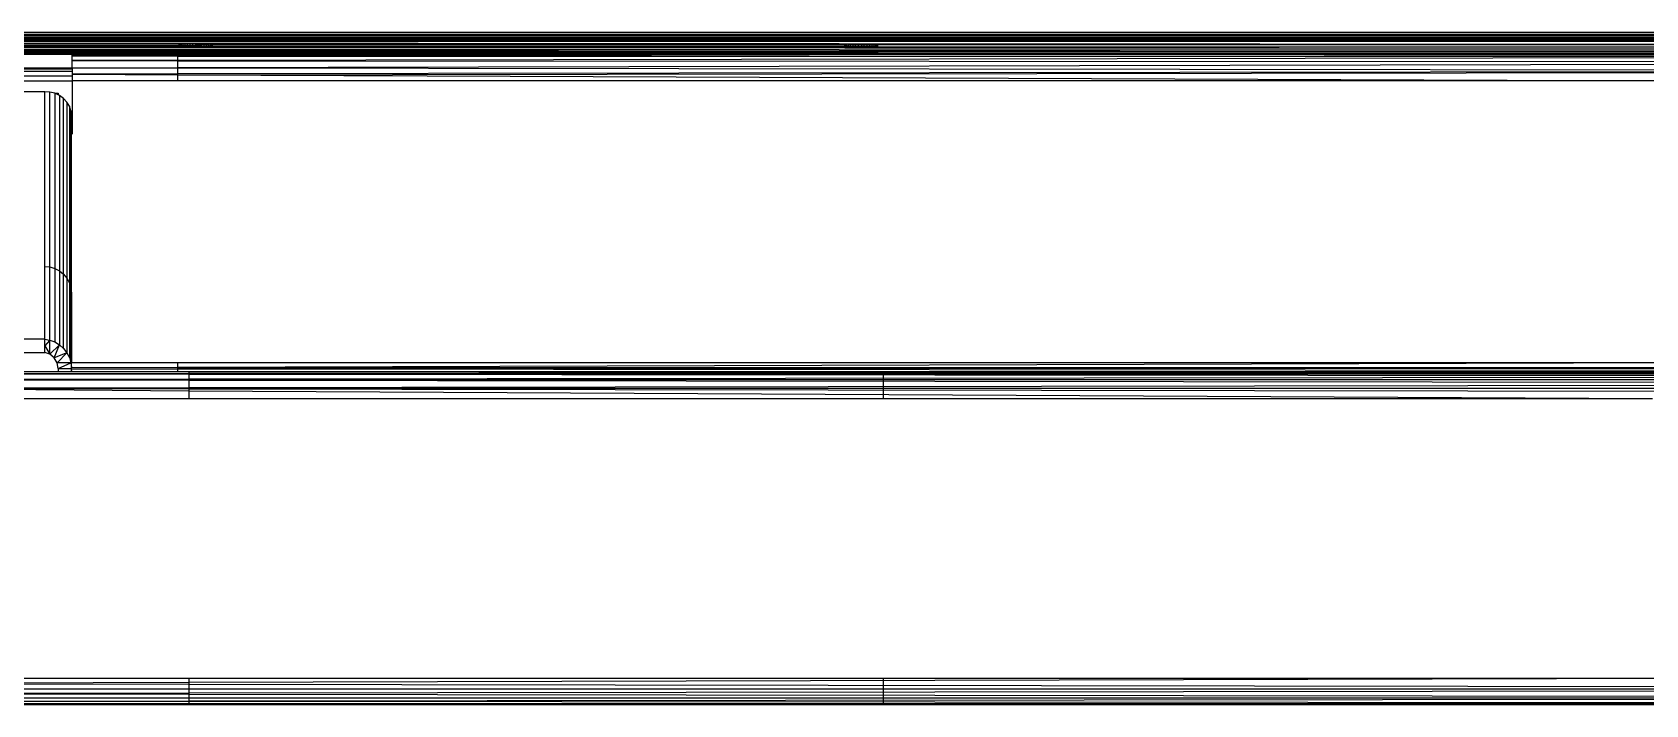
# Model space of a CAD drawing. Header units: inches. Extents: x 12 to 4610, y 8 to 3258.
# Drawn here: x 1211.9 to 1454.4, y 1638.6 to 1739.7 of the extents above; entities that cross this region are included whole.
import ezdxf

# ---------------------------------------------------------------- set-up
doc = ezdxf.new("R2010")
doc.units = ezdxf.units.IN
doc.header["$MEASUREMENT"] = 0

msp = doc.modelspace()

# ---------------------------------------------------------------- linework, layer by layer
for p, q in [((788.56, 1739.7), (1589.23, 1739.7)), ((1589.43, 1739.38), (788.56, 1739.4)), ((1589.43, 1739.38), (788.56, 1739.22)), ((1589.43, 1739.38), (788.56, 1739.09)), ((1589.56, 1739.22), (788.56, 1739.09)), ((788.56, 1739.04), (1589.69, 1738.99)), ((1239.27, 1738.66), (788.56, 1738.56)), ((788.56, 1738.4), (1590.5, 1737.81)), ((1432.18, 1738.52), (885.95, 1738.39)), ((1432.18, 1738.52), (971.36, 1738.38)), ((1589.82, 1738.79), (1103.61, 1738.79)), ((1140.62, 1738.76), (1589.82, 1738.79)), ((1234.04, 1738.69), (1140.62, 1738.76)), ((1234.04, 1738.69), (1210.07, 1738.68)), ((1589.82, 1738.79), (1234.04, 1738.69)), ((1239.27, 1738.66), (1234.04, 1738.69)), ((1262.84, 1738.66), (1239.27, 1738.66)), ((1589.85, 1738.74), (1262.84, 1738.66)), ((1432.18, 1738.52), (1262.84, 1738.66)), ((1439.8, 1738.51), (1432.18, 1738.52)), ((1442.71, 1738.52), (1439.8, 1738.51)), ((1449.38, 1738.51), (1442.71, 1738.52)), ((1589.97, 1738.55), (1449.38, 1738.51)), ((1590.07, 1738.4), (1449.38, 1738.51)), ((788.56, 1738.3), (1356.66, 1737.93)), ((1356.66, 1737.93), (788.56, 1737.93)), ((788.56, 1737.27), (1591.1, 1737.04)), ((1591.17, 1736.97), (788.56, 1737.27)), ((788.56, 1737.27), (1591.34, 1736.8)), ((1590.2, 1738.22), (971.36, 1738.38)), ((971.36, 1738.38), (1235.21, 1738.35)), ((1356.66, 1737.93), (1078.91, 1738.07)), ((1234.03, 1737.9), (1139.03, 1737.9)), ((1139.03, 1737.71), (1234.03, 1737.69)), ((1139.03, 1737.57), (1234.03, 1737.51)), ((1139.03, 1737.45), (1234.03, 1737.41)), ((1139.03, 1736.94), (1234.03, 1736.91)), ((1139.03, 1736.9), (1234.03, 1736.88)), ((1234.03, 1736.65), (1139.03, 1736.68)), ((1139.03, 1736.63), (1234.03, 1736.59)), ((1139.03, 1736.48), (1234.03, 1736.47)), ((1217.92, 1736.38), (1190.83, 1736.38)), ((1233.83, 1736.38), (1217.92, 1736.38)), ((1217.92, 1736.14), (1217.92, 1736.38)), ((1233.83, 1736.17), (1217.92, 1736.14)), ((1217.92, 1736.14), (1233.83, 1736.13)), ((1217.92, 1735.44), (1217.92, 1736.14)), ((1233.83, 1736.17), (1233.83, 1736.38)), ((1352.45, 1736.38), (1233.83, 1736.13)), ((1334.03, 1736.38), (1233.83, 1736.17)), ((1234.03, 1736.38), (1233.83, 1736.38)), ((1233.83, 1736.13), (1233.83, 1736.17)), ((1233.83, 1735.48), (1233.83, 1736.13)), ((1233.83, 1736.13), (1592.33, 1736.07)), ((1592.33, 1736.07), (1233.83, 1735.48)), ((1234.07, 1737.9), (1234.03, 1737.9)), ((1234.03, 1737.69), (1234.03, 1737.9)), ((1234.03, 1737.51), (1234.03, 1737.69)), ((1234.03, 1737.69), (1234.07, 1737.69)), ((1234.03, 1737.41), (1234.03, 1737.51)), ((1234.03, 1737.51), (1234.07, 1737.51)), ((1234.03, 1737.41), (1234.07, 1737.41)), ((1234.03, 1736.88), (1234.03, 1736.91)), ((1234.03, 1736.91), (1234.07, 1736.91)), ((1234.03, 1736.65), (1234.03, 1736.88)), ((1234.03, 1736.88), (1234.07, 1736.88)), ((1234.03, 1736.59), (1234.03, 1736.65)), ((1234.07, 1736.65), (1234.03, 1736.65)), ((1234.03, 1736.47), (1234.03, 1736.59)), ((1234.03, 1736.59), (1234.07, 1736.59)), ((1234.03, 1736.38), (1234.03, 1736.47)), ((1234.03, 1736.47), (1234.07, 1736.47)), ((1234.07, 1736.38), (1234.03, 1736.38)), ((1234.18, 1737.9), (1234.07, 1737.9)), ((1234.07, 1737.69), (1234.07, 1737.9)), ((1234.07, 1737.51), (1234.07, 1737.69)), ((1234.07, 1737.69), (1234.18, 1737.69)), ((1234.07, 1737.41), (1234.07, 1737.51)), ((1234.07, 1737.51), (1234.18, 1737.51)), ((1234.07, 1737.41), (1234.18, 1737.41)), ((1234.07, 1736.88), (1234.07, 1736.91)), ((1234.07, 1736.91), (1234.18, 1736.91)), ((1234.07, 1736.65), (1234.07, 1736.88)), ((1234.07, 1736.88), (1234.18, 1736.88)), ((1234.07, 1736.59), (1234.07, 1736.65)), ((1234.18, 1736.65), (1234.07, 1736.65)), ((1234.07, 1736.47), (1234.07, 1736.59)), ((1234.07, 1736.59), (1234.18, 1736.59)), ((1234.07, 1736.38), (1234.07, 1736.47)), ((1234.07, 1736.47), (1234.18, 1736.47)), ((1234.18, 1736.38), (1234.07, 1736.38)), ((1234.36, 1737.9), (1234.18, 1737.9)), ((1234.18, 1737.69), (1234.18, 1737.9)), ((1234.18, 1737.51), (1234.18, 1737.69)), ((1234.18, 1737.69), (1234.36, 1737.69)), ((1234.18, 1737.41), (1234.18, 1737.51)), ((1234.18, 1737.51), (1234.36, 1737.51)), ((1234.18, 1737.41), (1234.36, 1737.41)), ((1234.18, 1736.88), (1234.18, 1736.91)), ((1234.18, 1736.91), (1234.36, 1736.91)), ((1234.18, 1736.65), (1234.18, 1736.88)), ((1234.18, 1736.88), (1234.36, 1736.88)), ((1234.18, 1736.59), (1234.18, 1736.65)), ((1234.36, 1736.65), (1234.18, 1736.65)), ((1234.18, 1736.47), (1234.18, 1736.59)), ((1234.18, 1736.59), (1234.36, 1736.59)), ((1234.18, 1736.38), (1234.18, 1736.47)), ((1234.18, 1736.47), (1234.36, 1736.47)), ((1234.36, 1736.38), (1234.18, 1736.38)), ((1234.61, 1737.9), (1234.36, 1737.9)), ((1234.36, 1737.69), (1234.36, 1737.9)), ((1234.36, 1737.51), (1234.36, 1737.69)), ((1234.36, 1737.69), (1234.61, 1737.69)), ((1234.36, 1737.41), (1234.36, 1737.51)), ((1234.36, 1737.51), (1234.61, 1737.51)), ((1234.36, 1737.41), (1234.61, 1737.41)), ((1234.36, 1736.88), (1234.36, 1736.91)), ((1234.36, 1736.91), (1234.61, 1736.91)), ((1234.36, 1736.65), (1234.36, 1736.88)), ((1234.36, 1736.88), (1234.61, 1736.88)), ((1234.36, 1736.59), (1234.36, 1736.65)), ((1234.61, 1736.65), (1234.36, 1736.65)), ((1234.36, 1736.47), (1234.36, 1736.59)), ((1234.36, 1736.59), (1234.61, 1736.59)), ((1234.36, 1736.38), (1234.36, 1736.47)), ((1234.36, 1736.47), (1234.61, 1736.47)), ((1234.61, 1736.38), (1234.36, 1736.38)), ((1234.92, 1737.9), (1234.61, 1737.9)), ((1234.61, 1737.69), (1234.61, 1737.9)), ((1234.61, 1737.51), (1234.61, 1737.69)), ((1234.61, 1737.69), (1234.92, 1737.69)), ((1234.61, 1737.41), (1234.61, 1737.51)), ((1234.61, 1737.51), (1234.92, 1737.51)), ((1234.61, 1737.41), (1234.92, 1737.41)), ((1234.61, 1736.88), (1234.61, 1736.91)), ((1234.61, 1736.91), (1234.92, 1736.91)), ((1234.61, 1736.65), (1234.61, 1736.88)), ((1234.61, 1736.88), (1234.92, 1736.88)), ((1234.61, 1736.59), (1234.61, 1736.65)), ((1234.92, 1736.65), (1234.61, 1736.65)), ((1234.61, 1736.47), (1234.61, 1736.59)), ((1234.61, 1736.59), (1234.92, 1736.59)), ((1234.61, 1736.38), (1234.61, 1736.47)), ((1234.61, 1736.47), (1234.92, 1736.47)), ((1234.92, 1736.38), (1234.61, 1736.38)), ((1235.28, 1737.9), (1234.92, 1737.9)), ((1234.92, 1737.69), (1234.92, 1737.9)), ((1234.92, 1737.51), (1234.92, 1737.69)), ((1234.92, 1737.69), (1235.28, 1737.69)), ((1234.92, 1737.41), (1234.92, 1737.51)), ((1234.92, 1737.51), (1235.28, 1737.51)), ((1234.92, 1737.41), (1235.28, 1737.41)), ((1234.92, 1736.88), (1234.92, 1736.91)), ((1234.92, 1736.91), (1235.28, 1736.91)), ((1234.92, 1736.65), (1234.92, 1736.88)), ((1234.92, 1736.88), (1235.28, 1736.88)), ((1234.92, 1736.59), (1234.92, 1736.65)), ((1235.28, 1736.65), (1234.92, 1736.65)), ((1234.92, 1736.47), (1234.92, 1736.59)), ((1234.92, 1736.59), (1235.28, 1736.59)), ((1234.92, 1736.38), (1234.92, 1736.47)), ((1234.92, 1736.47), (1235.28, 1736.47)), ((1235.28, 1736.38), (1234.92, 1736.38)), ((1590.12, 1738.37), (1235.21, 1738.35)), ((1235.21, 1738.35), (1590.14, 1738.31)), ((1235.67, 1737.9), (1235.28, 1737.9)), ((1235.28, 1737.69), (1235.28, 1737.9)), ((1235.28, 1737.51), (1235.28, 1737.69)), ((1235.28, 1737.69), (1235.67, 1737.69)), ((1235.28, 1737.41), (1235.28, 1737.51)), ((1235.28, 1737.51), (1235.67, 1737.51)), ((1235.28, 1737.41), (1235.67, 1737.41)), ((1235.28, 1736.88), (1235.28, 1736.91)), ((1235.28, 1736.91), (1235.67, 1736.91)), ((1235.28, 1736.65), (1235.28, 1736.88)), ((1235.28, 1736.88), (1235.67, 1736.88)), ((1235.28, 1736.59), (1235.28, 1736.65)), ((1235.67, 1736.65), (1235.28, 1736.65)), ((1235.28, 1736.47), (1235.28, 1736.59)), ((1235.28, 1736.59), (1235.67, 1736.59)), ((1235.28, 1736.38), (1235.28, 1736.47)), ((1235.28, 1736.47), (1235.67, 1736.47)), ((1235.67, 1736.38), (1235.28, 1736.38)), ((1236.09, 1737.9), (1235.67, 1737.9)), ((1235.67, 1737.69), (1235.67, 1737.9)), ((1235.67, 1737.51), (1235.67, 1737.69)), ((1235.67, 1737.69), (1236.09, 1737.69)), ((1235.67, 1737.41), (1235.67, 1737.51)), ((1235.67, 1737.51), (1236.09, 1737.51)), ((1235.67, 1737.41), (1236.09, 1737.41)), ((1235.67, 1736.88), (1235.67, 1736.91)), ((1235.67, 1736.91), (1236.09, 1736.91)), ((1235.67, 1736.65), (1235.67, 1736.88)), ((1235.67, 1736.88), (1236.09, 1736.88)), ((1235.67, 1736.59), (1235.67, 1736.65)), ((1236.09, 1736.65), (1235.67, 1736.65)), ((1235.67, 1736.47), (1235.67, 1736.59)), ((1235.67, 1736.59), (1236.09, 1736.59)), ((1235.67, 1736.38), (1235.67, 1736.47)), ((1235.67, 1736.47), (1236.09, 1736.47)), ((1236.09, 1736.38), (1235.67, 1736.38)), ((1236.53, 1737.9), (1236.09, 1737.9)), ((1236.09, 1737.69), (1236.09, 1737.9)), ((1236.09, 1737.51), (1236.09, 1737.69)), ((1236.09, 1737.69), (1236.53, 1737.69)), ((1236.09, 1737.41), (1236.09, 1737.51)), ((1236.09, 1737.51), (1236.53, 1737.51)), ((1236.09, 1737.41), (1236.53, 1737.41)), ((1236.09, 1736.88), (1236.09, 1736.91)), ((1236.09, 1736.91), (1236.53, 1736.91)), ((1236.09, 1736.65), (1236.09, 1736.88)), ((1236.09, 1736.88), (1236.53, 1736.88)), ((1236.09, 1736.59), (1236.09, 1736.65)), ((1236.53, 1736.65), (1236.09, 1736.65)), ((1236.09, 1736.47), (1236.09, 1736.59)), ((1236.09, 1736.59), (1236.53, 1736.59)), ((1236.09, 1736.38), (1236.09, 1736.47)), ((1236.09, 1736.47), (1236.53, 1736.47)), ((1236.53, 1736.38), (1236.09, 1736.38)), ((1236.53, 1737.9), (1236.96, 1737.9)), ((1236.53, 1737.69), (1236.53, 1737.9)), ((1236.53, 1737.51), (1236.53, 1737.69)), ((1236.53, 1737.69), (1236.96, 1737.69)), ((1236.53, 1737.41), (1236.53, 1737.51)), ((1236.53, 1737.51), (1236.96, 1737.51)), ((1236.53, 1737.41), (1236.96, 1737.41)), ((1236.53, 1736.88), (1236.53, 1736.91)), ((1236.53, 1736.91), (1236.96, 1736.91)), ((1236.53, 1736.65), (1236.53, 1736.88)), ((1236.53, 1736.88), (1236.96, 1736.88)), ((1236.53, 1736.59), (1236.53, 1736.65)), ((1236.96, 1736.65), (1236.53, 1736.65)), ((1236.53, 1736.47), (1236.53, 1736.59)), ((1236.53, 1736.59), (1236.96, 1736.59)), ((1236.53, 1736.38), (1236.53, 1736.47)), ((1236.53, 1736.47), (1236.96, 1736.47)), ((1236.96, 1736.38), (1236.53, 1736.38)), ((1236.96, 1737.9), (1237.38, 1737.9)), ((1236.96, 1737.69), (1236.96, 1737.9)), ((1236.96, 1737.51), (1236.96, 1737.69)), ((1236.96, 1737.69), (1237.38, 1737.69)), ((1236.96, 1737.41), (1236.96, 1737.51)), ((1236.96, 1737.51), (1237.38, 1737.51)), ((1236.96, 1737.41), (1237.38, 1737.41)), ((1236.96, 1736.88), (1236.96, 1736.91)), ((1236.96, 1736.91), (1237.38, 1736.91)), ((1236.96, 1736.65), (1236.96, 1736.88)), ((1236.96, 1736.88), (1237.38, 1736.88)), ((1236.96, 1736.59), (1236.96, 1736.65)), ((1237.38, 1736.65), (1236.96, 1736.65)), ((1236.96, 1736.47), (1236.96, 1736.59)), ((1236.96, 1736.59), (1237.38, 1736.59)), ((1236.96, 1736.38), (1236.96, 1736.47)), ((1236.96, 1736.47), (1237.38, 1736.47)), ((1237.38, 1736.38), (1236.96, 1736.38)), ((1237.38, 1737.9), (1237.78, 1737.9)), ((1237.38, 1737.69), (1237.38, 1737.9)), ((1237.38, 1737.51), (1237.38, 1737.69)), ((1237.38, 1737.69), (1237.78, 1737.68)), ((1237.38, 1737.41), (1237.38, 1737.51)), ((1237.38, 1737.51), (1237.78, 1737.51)), ((1237.38, 1737.41), (1237.78, 1737.41)), ((1237.38, 1736.88), (1237.38, 1736.91)), ((1237.38, 1736.91), (1237.78, 1736.91)), ((1237.38, 1736.65), (1237.38, 1736.88)), ((1237.38, 1736.88), (1237.78, 1736.88)), ((1237.38, 1736.59), (1237.38, 1736.65)), ((1237.78, 1736.65), (1237.38, 1736.65)), ((1237.38, 1736.47), (1237.38, 1736.59)), ((1237.38, 1736.59), (1237.78, 1736.59)), ((1237.38, 1736.38), (1237.38, 1736.47)), ((1237.38, 1736.47), (1237.78, 1736.47)), ((1237.78, 1736.38), (1237.38, 1736.38)), ((1237.78, 1737.9), (1238.14, 1737.9)), ((1237.78, 1737.68), (1237.78, 1737.9)), ((1237.78, 1737.51), (1237.78, 1737.68)), ((1237.78, 1737.68), (1238.14, 1737.68)), ((1237.78, 1737.41), (1237.78, 1737.51)), ((1237.78, 1737.51), (1238.14, 1737.51)), ((1237.78, 1737.41), (1238.14, 1737.41)), ((1237.78, 1736.88), (1237.78, 1736.91)), ((1237.78, 1736.91), (1238.14, 1736.91)), ((1237.78, 1736.65), (1237.78, 1736.88)), ((1237.78, 1736.88), (1238.14, 1736.88)), ((1237.78, 1736.59), (1237.78, 1736.65)), ((1238.14, 1736.65), (1237.78, 1736.65)), ((1237.78, 1736.47), (1237.78, 1736.59)), ((1237.78, 1736.59), (1238.14, 1736.59)), ((1237.78, 1736.38), (1237.78, 1736.47)), ((1237.78, 1736.47), (1238.14, 1736.47)), ((1238.14, 1736.38), (1237.78, 1736.38)), ((1238.14, 1737.9), (1238.44, 1737.9)), ((1238.14, 1737.68), (1238.14, 1737.9)), ((1238.14, 1737.51), (1238.14, 1737.68)), ((1238.14, 1737.68), (1238.44, 1737.68)), ((1238.14, 1737.41), (1238.14, 1737.51)), ((1238.14, 1737.51), (1238.44, 1737.5)), ((1238.14, 1737.41), (1238.44, 1737.41)), ((1238.14, 1736.88), (1238.14, 1736.91)), ((1238.14, 1736.91), (1238.44, 1736.91)), ((1238.14, 1736.65), (1238.14, 1736.88)), ((1238.14, 1736.88), (1238.44, 1736.88)), ((1238.14, 1736.59), (1238.14, 1736.65)), ((1238.44, 1736.65), (1238.14, 1736.65)), ((1238.14, 1736.47), (1238.14, 1736.59)), ((1238.14, 1736.59), (1238.44, 1736.59)), ((1238.14, 1736.38), (1238.14, 1736.47)), ((1238.14, 1736.47), (1238.44, 1736.47)), ((1238.44, 1736.38), (1238.14, 1736.38)), ((1238.69, 1737.9), (1238.44, 1737.9)), ((1238.44, 1737.68), (1238.44, 1737.9)), ((1238.44, 1737.5), (1238.44, 1737.68)), ((1238.44, 1737.68), (1238.69, 1737.68)), ((1238.44, 1737.41), (1238.44, 1737.5)), ((1238.44, 1737.5), (1238.69, 1737.5)), ((1238.44, 1737.41), (1238.69, 1737.41)), ((1238.44, 1736.88), (1238.44, 1736.91)), ((1238.44, 1736.91), (1238.69, 1736.91)), ((1238.44, 1736.65), (1238.44, 1736.88)), ((1238.44, 1736.88), (1238.69, 1736.88)), ((1238.44, 1736.59), (1238.44, 1736.65)), ((1238.69, 1736.65), (1238.44, 1736.65)), ((1238.44, 1736.47), (1238.44, 1736.59)), ((1238.44, 1736.59), (1238.69, 1736.59)), ((1238.44, 1736.38), (1238.44, 1736.47)), ((1238.44, 1736.47), (1238.69, 1736.47)), ((1238.69, 1736.38), (1238.44, 1736.38)), ((1238.69, 1737.9), (1238.88, 1737.9)), ((1238.69, 1737.68), (1238.69, 1737.9)), ((1238.69, 1737.5), (1238.69, 1737.68)), ((1238.69, 1737.68), (1238.88, 1737.68)), ((1238.69, 1737.41), (1238.69, 1737.5)), ((1238.69, 1737.5), (1238.88, 1737.5)), ((1238.69, 1737.41), (1238.88, 1737.41)), ((1238.69, 1736.88), (1238.69, 1736.91)), ((1238.69, 1736.91), (1238.88, 1736.91)), ((1238.69, 1736.65), (1238.69, 1736.88)), ((1238.69, 1736.88), (1238.88, 1736.88)), ((1238.69, 1736.59), (1238.69, 1736.65)), ((1238.88, 1736.65), (1238.69, 1736.65)), ((1238.69, 1736.47), (1238.69, 1736.59)), ((1238.69, 1736.59), (1238.88, 1736.59)), ((1238.69, 1736.38), (1238.69, 1736.47)), ((1238.69, 1736.47), (1238.88, 1736.47)), ((1238.88, 1736.38), (1238.69, 1736.38)), ((1238.88, 1737.9), (1238.99, 1737.9)), ((1238.88, 1737.68), (1238.88, 1737.9)), ((1238.88, 1737.5), (1238.88, 1737.68)), ((1238.88, 1737.68), (1238.99, 1737.68)), ((1238.88, 1737.41), (1238.88, 1737.5)), ((1238.88, 1737.5), (1238.99, 1737.5)), ((1238.88, 1737.41), (1238.99, 1737.41)), ((1238.88, 1736.88), (1238.88, 1736.91)), ((1238.88, 1736.91), (1238.99, 1736.91)), ((1238.88, 1736.65), (1238.88, 1736.88)), ((1238.88, 1736.88), (1238.99, 1736.88)), ((1238.88, 1736.59), (1238.88, 1736.65)), ((1238.99, 1736.65), (1238.88, 1736.65)), ((1238.88, 1736.47), (1238.88, 1736.59)), ((1238.88, 1736.59), (1238.99, 1736.59)), ((1238.88, 1736.38), (1238.88, 1736.47)), ((1238.88, 1736.47), (1238.99, 1736.47)), ((1238.99, 1736.38), (1238.88, 1736.38)), ((1239.03, 1737.9), (1238.99, 1737.9)), ((1238.99, 1737.68), (1238.99, 1737.9)), ((1238.99, 1737.5), (1238.99, 1737.68)), ((1238.99, 1737.68), (1239.03, 1737.68)), ((1238.99, 1737.41), (1238.99, 1737.5)), ((1238.99, 1737.5), (1239.03, 1737.5)), ((1238.99, 1737.41), (1239.03, 1737.41)), ((1238.99, 1736.88), (1238.99, 1736.91)), ((1238.99, 1736.91), (1239.03, 1736.91)), ((1238.99, 1736.65), (1238.99, 1736.88)), ((1238.99, 1736.88), (1239.03, 1736.88)), ((1238.99, 1736.59), (1238.99, 1736.65)), ((1239.03, 1736.65), (1238.99, 1736.65)), ((1238.99, 1736.47), (1238.99, 1736.59)), ((1238.99, 1736.59), (1239.03, 1736.59)), ((1238.99, 1736.38), (1238.99, 1736.47)), ((1238.99, 1736.47), (1239.03, 1736.47)), ((1239.03, 1736.38), (1238.99, 1736.38)), ((1239.03, 1737.68), (1239.03, 1737.9)), ((1239.03, 1737.9), (1334.03, 1737.9)), ((1239.03, 1737.5), (1239.03, 1737.68)), ((1239.03, 1737.68), (1334.03, 1737.66)), ((1239.03, 1737.41), (1239.03, 1737.5)), ((1239.03, 1737.5), (1334.03, 1737.44)), ((1239.03, 1737.41), (1334.03, 1737.37)), ((1239.03, 1736.88), (1239.03, 1736.91)), ((1239.03, 1736.91), (1334.03, 1736.88)), ((1239.03, 1736.65), (1239.03, 1736.88)), ((1239.03, 1736.88), (1334.03, 1736.88)), ((1239.03, 1736.59), (1239.03, 1736.65)), ((1334.03, 1736.61), (1239.03, 1736.65)), ((1239.03, 1736.47), (1239.03, 1736.59)), ((1239.03, 1736.59), (1334.03, 1736.54)), ((1239.03, 1736.38), (1239.03, 1736.47)), ((1239.03, 1736.47), (1334.03, 1736.45)), ((1334.03, 1736.38), (1239.03, 1736.38)), ((1334.07, 1737.9), (1334.03, 1737.9)), ((1334.03, 1737.66), (1334.03, 1737.9)), ((1334.03, 1737.44), (1334.03, 1737.66)), ((1334.03, 1737.66), (1334.07, 1737.66)), ((1334.03, 1737.37), (1334.03, 1737.44)), ((1334.03, 1737.44), (1334.07, 1737.44)), ((1334.03, 1737.37), (1334.07, 1737.37)), ((1334.03, 1736.61), (1334.03, 1736.88)), ((1334.03, 1736.88), (1334.07, 1736.88)), ((1334.03, 1736.54), (1334.03, 1736.61)), ((1334.07, 1736.61), (1334.03, 1736.61)), ((1334.03, 1736.45), (1334.03, 1736.54)), ((1334.03, 1736.54), (1334.07, 1736.54)), ((1334.03, 1736.38), (1334.03, 1736.45)), ((1334.03, 1736.45), (1334.07, 1736.45)), ((1334.07, 1736.38), (1334.03, 1736.38)), ((1334.07, 1737.9), (1334.18, 1737.9)), ((1334.07, 1737.66), (1334.07, 1737.9)), ((1334.07, 1737.44), (1334.07, 1737.66)), ((1334.07, 1737.66), (1334.18, 1737.66)), ((1334.07, 1737.37), (1334.07, 1737.44)), ((1334.07, 1737.44), (1334.18, 1737.44)), ((1334.07, 1737.37), (1334.18, 1737.37)), ((1334.07, 1736.61), (1334.07, 1736.88)), ((1334.07, 1736.88), (1334.18, 1736.88)), ((1334.07, 1736.54), (1334.07, 1736.61)), ((1334.18, 1736.61), (1334.07, 1736.61)), ((1334.07, 1736.45), (1334.07, 1736.54)), ((1334.07, 1736.54), (1334.18, 1736.54)), ((1334.07, 1736.38), (1334.07, 1736.45)), ((1334.07, 1736.45), (1334.18, 1736.45)), ((1334.18, 1736.38), (1334.07, 1736.38)), ((1334.36, 1737.9), (1334.18, 1737.9)), ((1334.18, 1737.66), (1334.18, 1737.9)), ((1334.18, 1737.44), (1334.18, 1737.66)), ((1334.18, 1737.66), (1334.36, 1737.66)), ((1334.18, 1737.37), (1334.18, 1737.44)), ((1334.18, 1737.44), (1334.36, 1737.44)), ((1334.18, 1737.37), (1334.36, 1737.37)), ((1334.18, 1736.61), (1334.18, 1736.88)), ((1334.18, 1736.88), (1334.36, 1736.88)), ((1334.18, 1736.54), (1334.18, 1736.61)), ((1334.36, 1736.61), (1334.18, 1736.61)), ((1334.18, 1736.45), (1334.18, 1736.54)), ((1334.18, 1736.54), (1334.36, 1736.54)), ((1334.18, 1736.38), (1334.18, 1736.45)), ((1334.18, 1736.45), (1334.36, 1736.45)), ((1334.36, 1736.38), (1334.18, 1736.38)), ((1334.61, 1737.9), (1334.36, 1737.9)), ((1334.36, 1737.66), (1334.36, 1737.9)), ((1334.36, 1737.44), (1334.36, 1737.66)), ((1334.36, 1737.66), (1334.61, 1737.66)), ((1334.36, 1737.37), (1334.36, 1737.44)), ((1334.36, 1737.44), (1334.61, 1737.44)), ((1334.36, 1737.37), (1334.61, 1737.37)), ((1334.36, 1736.61), (1334.36, 1736.88)), ((1334.36, 1736.88), (1334.61, 1736.88)), ((1334.36, 1736.54), (1334.36, 1736.61)), ((1334.61, 1736.61), (1334.36, 1736.61)), ((1334.36, 1736.45), (1334.36, 1736.54)), ((1334.36, 1736.54), (1334.61, 1736.54)), ((1334.36, 1736.38), (1334.36, 1736.45)), ((1334.36, 1736.45), (1334.61, 1736.45)), ((1334.61, 1736.38), (1334.36, 1736.38)), ((1334.61, 1737.9), (1334.92, 1737.9)), ((1334.61, 1737.66), (1334.61, 1737.9)), ((1334.61, 1737.44), (1334.61, 1737.66)), ((1334.61, 1737.66), (1334.92, 1737.66)), ((1334.61, 1737.37), (1334.61, 1737.44)), ((1334.61, 1737.44), (1334.92, 1737.44)), ((1334.61, 1737.37), (1334.92, 1737.37)), ((1334.61, 1736.61), (1334.61, 1736.88)), ((1334.61, 1736.88), (1334.92, 1736.88)), ((1334.61, 1736.54), (1334.61, 1736.61)), ((1334.92, 1736.61), (1334.61, 1736.61)), ((1334.61, 1736.45), (1334.61, 1736.54)), ((1334.61, 1736.54), (1334.92, 1736.54)), ((1334.61, 1736.38), (1334.61, 1736.45)), ((1334.61, 1736.45), (1334.92, 1736.45)), ((1334.92, 1736.38), (1334.61, 1736.38)), ((1334.92, 1737.9), (1335.28, 1737.9)), ((1334.92, 1737.66), (1334.92, 1737.9)), ((1334.92, 1737.44), (1334.92, 1737.66)), ((1334.92, 1737.66), (1335.28, 1737.66)), ((1334.92, 1737.37), (1334.92, 1737.44)), ((1334.92, 1737.44), (1335.28, 1737.44)), ((1334.92, 1737.37), (1335.28, 1737.37)), ((1334.92, 1736.61), (1334.92, 1736.88)), ((1334.92, 1736.88), (1335.28, 1736.88)), ((1334.92, 1736.54), (1334.92, 1736.61)), ((1335.28, 1736.61), (1334.92, 1736.61)), ((1334.92, 1736.45), (1334.92, 1736.54)), ((1334.92, 1736.54), (1335.28, 1736.54)), ((1334.92, 1736.38), (1334.92, 1736.45)), ((1334.92, 1736.45), (1335.28, 1736.45)), ((1335.28, 1736.38), (1334.92, 1736.38)), ((1335.28, 1737.9), (1335.67, 1737.9)), ((1335.28, 1737.66), (1335.28, 1737.9)), ((1335.28, 1737.44), (1335.28, 1737.66)), ((1335.28, 1737.66), (1335.67, 1737.66)), ((1335.28, 1737.37), (1335.28, 1737.44)), ((1335.28, 1737.44), (1335.67, 1737.44)), ((1335.28, 1737.37), (1335.67, 1737.37)), ((1335.28, 1736.61), (1335.28, 1736.88)), ((1335.28, 1736.88), (1335.67, 1736.88)), ((1335.28, 1736.54), (1335.28, 1736.61)), ((1335.67, 1736.61), (1335.28, 1736.61)), ((1335.28, 1736.45), (1335.28, 1736.54)), ((1335.28, 1736.54), (1335.67, 1736.54)), ((1335.28, 1736.38), (1335.28, 1736.45)), ((1335.28, 1736.45), (1335.67, 1736.45)), ((1335.67, 1736.38), (1335.28, 1736.38)), ((1335.67, 1737.9), (1336.09, 1737.9)), ((1335.67, 1737.66), (1335.67, 1737.9)), ((1335.67, 1737.44), (1335.67, 1737.66)), ((1335.67, 1737.66), (1336.09, 1737.66)), ((1335.67, 1737.37), (1335.67, 1737.44)), ((1335.67, 1737.44), (1336.09, 1737.44)), ((1335.67, 1737.37), (1336.09, 1737.37)), ((1335.67, 1736.61), (1335.67, 1736.88)), ((1335.67, 1736.88), (1336.09, 1736.88)), ((1335.67, 1736.54), (1335.67, 1736.61)), ((1336.09, 1736.61), (1335.67, 1736.61)), ((1335.67, 1736.45), (1335.67, 1736.54)), ((1335.67, 1736.54), (1336.09, 1736.54)), ((1335.67, 1736.38), (1335.67, 1736.45)), ((1335.67, 1736.45), (1336.09, 1736.45)), ((1336.09, 1736.38), (1335.67, 1736.38)), ((1336.09, 1737.9), (1336.53, 1737.9)), ((1336.09, 1737.66), (1336.09, 1737.9)), ((1336.09, 1737.44), (1336.09, 1737.66)), ((1336.09, 1737.66), (1336.53, 1737.66)), ((1336.09, 1737.37), (1336.09, 1737.44)), ((1336.09, 1737.44), (1336.53, 1737.44)), ((1336.09, 1737.37), (1336.53, 1737.37)), ((1336.09, 1736.61), (1336.09, 1736.88)), ((1336.09, 1736.88), (1336.53, 1736.88)), ((1336.09, 1736.54), (1336.09, 1736.61)), ((1336.53, 1736.61), (1336.09, 1736.61)), ((1336.09, 1736.45), (1336.09, 1736.54)), ((1336.09, 1736.54), (1336.53, 1736.54)), ((1336.09, 1736.38), (1336.09, 1736.45)), ((1336.09, 1736.45), (1336.53, 1736.45)), ((1336.53, 1736.38), (1336.09, 1736.38)), ((1336.53, 1737.9), (1336.96, 1737.9)), ((1336.53, 1737.9), (1336.53, 1737.66)), ((1336.53, 1737.66), (1336.53, 1737.44)), ((1336.53, 1737.66), (1336.96, 1737.66)), ((1336.53, 1737.44), (1336.53, 1737.37)), ((1336.53, 1737.44), (1336.96, 1737.44)), ((1336.53, 1737.37), (1336.96, 1737.37)), ((1336.53, 1736.88), (1336.53, 1736.61)), ((1336.53, 1736.88), (1336.96, 1736.88)), ((1336.53, 1736.61), (1336.53, 1736.54)), ((1336.96, 1736.61), (1336.53, 1736.61)), ((1336.53, 1736.54), (1336.53, 1736.45)), ((1336.53, 1736.54), (1336.96, 1736.54)), ((1336.53, 1736.45), (1336.53, 1736.38)), ((1336.53, 1736.45), (1336.96, 1736.45)), ((1336.96, 1736.38), (1336.53, 1736.38)), ((1336.96, 1737.9), (1337.38, 1737.9)), ((1336.96, 1737.66), (1336.96, 1737.9)), ((1336.96, 1737.44), (1336.96, 1737.66)), ((1336.96, 1737.66), (1337.38, 1737.66)), ((1336.96, 1737.37), (1336.96, 1737.44)), ((1336.96, 1737.44), (1337.38, 1737.44)), ((1336.96, 1737.37), (1337.38, 1737.37)), ((1336.96, 1736.61), (1336.96, 1736.88)), ((1336.96, 1736.88), (1337.38, 1736.88)), ((1336.96, 1736.54), (1336.96, 1736.61)), ((1337.38, 1736.61), (1336.96, 1736.61)), ((1336.96, 1736.45), (1336.96, 1736.54)), ((1336.96, 1736.54), (1337.38, 1736.54)), ((1336.96, 1736.38), (1336.96, 1736.45)), ((1336.96, 1736.45), (1337.38, 1736.45)), ((1337.38, 1736.38), (1336.96, 1736.38)), ((1337.38, 1737.9), (1337.78, 1737.9)), ((1337.38, 1737.66), (1337.38, 1737.9)), ((1337.38, 1737.44), (1337.38, 1737.66)), ((1337.38, 1737.66), (1337.78, 1737.66)), ((1337.38, 1737.37), (1337.38, 1737.44)), ((1337.38, 1737.44), (1337.78, 1737.44)), ((1337.38, 1737.37), (1337.78, 1737.37)), ((1337.38, 1736.61), (1337.38, 1736.88)), ((1337.38, 1736.88), (1337.78, 1736.88)), ((1337.38, 1736.54), (1337.38, 1736.61)), ((1337.78, 1736.61), (1337.38, 1736.61)), ((1337.38, 1736.45), (1337.38, 1736.54)), ((1337.38, 1736.54), (1337.78, 1736.54)), ((1337.38, 1736.38), (1337.38, 1736.45)), ((1337.38, 1736.45), (1337.78, 1736.45)), ((1337.78, 1736.38), (1337.38, 1736.38)), ((1337.78, 1737.9), (1338.14, 1737.9)), ((1337.78, 1737.66), (1337.78, 1737.9)), ((1337.78, 1737.44), (1337.78, 1737.66)), ((1337.78, 1737.66), (1338.14, 1737.66)), ((1337.78, 1737.37), (1337.78, 1737.44)), ((1337.78, 1737.44), (1338.14, 1737.44)), ((1337.78, 1737.37), (1338.14, 1737.37)), ((1337.78, 1736.61), (1337.78, 1736.88)), ((1337.78, 1736.88), (1338.14, 1736.88)), ((1337.78, 1736.54), (1337.78, 1736.61)), ((1338.14, 1736.61), (1337.78, 1736.61)), ((1337.78, 1736.45), (1337.78, 1736.54)), ((1337.78, 1736.54), (1338.14, 1736.54)), ((1337.78, 1736.38), (1337.78, 1736.45)), ((1337.78, 1736.45), (1338.14, 1736.45)), ((1338.14, 1736.38), (1337.78, 1736.38)), ((1338.14, 1737.9), (1338.44, 1737.9)), ((1338.14, 1737.66), (1338.14, 1737.9)), ((1338.14, 1737.44), (1338.14, 1737.66)), ((1338.14, 1737.66), (1338.44, 1737.66)), ((1338.14, 1737.37), (1338.14, 1737.44)), ((1338.14, 1737.44), (1338.44, 1737.44)), ((1338.14, 1737.37), (1338.44, 1737.37)), ((1338.14, 1736.61), (1338.14, 1736.88)), ((1338.14, 1736.88), (1338.44, 1736.88)), ((1338.14, 1736.54), (1338.14, 1736.61)), ((1338.44, 1736.61), (1338.14, 1736.61)), ((1338.14, 1736.45), (1338.14, 1736.54)), ((1338.14, 1736.54), (1338.44, 1736.54)), ((1338.14, 1736.38), (1338.14, 1736.45)), ((1338.14, 1736.45), (1338.44, 1736.45)), ((1338.44, 1736.38), (1338.14, 1736.38)), ((1338.44, 1737.9), (1338.69, 1737.9)), ((1338.44, 1737.66), (1338.44, 1737.9)), ((1338.44, 1737.44), (1338.44, 1737.66)), ((1338.44, 1737.66), (1338.69, 1737.66)), ((1338.44, 1737.37), (1338.44, 1737.44)), ((1338.44, 1737.44), (1338.69, 1737.44)), ((1338.44, 1737.37), (1338.69, 1737.37)), ((1338.44, 1736.61), (1338.44, 1736.88)), ((1338.44, 1736.88), (1338.69, 1736.88)), ((1338.44, 1736.54), (1338.44, 1736.61)), ((1338.69, 1736.61), (1338.44, 1736.61)), ((1338.44, 1736.45), (1338.44, 1736.54)), ((1338.44, 1736.54), (1338.69, 1736.54)), ((1338.44, 1736.38), (1338.44, 1736.45)), ((1338.44, 1736.45), (1338.69, 1736.45)), ((1338.69, 1736.38), (1338.44, 1736.38)), ((1338.88, 1737.9), (1338.69, 1737.9)), ((1338.69, 1737.66), (1338.69, 1737.9)), ((1338.69, 1737.44), (1338.69, 1737.66)), ((1338.69, 1737.66), (1338.88, 1737.66)), ((1338.69, 1737.37), (1338.69, 1737.44)), ((1338.69, 1737.44), (1338.88, 1737.44)), ((1338.69, 1737.37), (1338.88, 1737.37)), ((1338.69, 1736.61), (1338.69, 1736.88)), ((1338.69, 1736.88), (1338.88, 1736.88)), ((1338.69, 1736.54), (1338.69, 1736.61)), ((1338.88, 1736.61), (1338.69, 1736.61)), ((1338.69, 1736.45), (1338.69, 1736.54)), ((1338.69, 1736.54), (1338.88, 1736.54)), ((1338.69, 1736.38), (1338.69, 1736.45)), ((1338.69, 1736.45), (1338.88, 1736.45)), ((1338.88, 1736.38), (1338.69, 1736.38)), ((1338.88, 1737.9), (1338.99, 1737.9)), ((1338.88, 1737.66), (1338.88, 1737.9)), ((1338.88, 1737.44), (1338.88, 1737.66)), ((1338.88, 1737.66), (1338.99, 1737.66)), ((1338.88, 1737.37), (1338.88, 1737.44)), ((1338.88, 1737.44), (1338.99, 1737.44)), ((1338.88, 1737.37), (1338.99, 1737.37)), ((1338.88, 1736.61), (1338.88, 1736.88)), ((1338.88, 1736.88), (1338.99, 1736.88)), ((1338.88, 1736.54), (1338.88, 1736.61)), ((1338.99, 1736.61), (1338.88, 1736.61)), ((1338.88, 1736.45), (1338.88, 1736.54)), ((1338.88, 1736.54), (1338.99, 1736.54)), ((1338.88, 1736.38), (1338.88, 1736.45)), ((1338.88, 1736.45), (1338.99, 1736.45)), ((1338.99, 1736.38), (1338.88, 1736.38)), ((1339.03, 1737.9), (1338.99, 1737.9)), ((1338.99, 1737.66), (1338.99, 1737.9)), ((1338.99, 1737.44), (1338.99, 1737.66)), ((1338.99, 1737.66), (1339.03, 1737.66)), ((1338.99, 1737.37), (1338.99, 1737.44)), ((1338.99, 1737.44), (1339.03, 1737.44)), ((1338.99, 1737.37), (1339.03, 1737.37)), ((1338.99, 1736.61), (1338.99, 1736.88)), ((1338.99, 1736.88), (1339.03, 1736.88)), ((1338.99, 1736.54), (1338.99, 1736.61)), ((1339.03, 1736.61), (1338.99, 1736.61)), ((1338.99, 1736.45), (1338.99, 1736.54)), ((1338.99, 1736.54), (1339.03, 1736.54)), ((1338.99, 1736.38), (1338.99, 1736.45)), ((1338.99, 1736.45), (1339.03, 1736.45)), ((1339.03, 1736.38), (1338.99, 1736.38)), ((1339.03, 1737.9), (1356.66, 1737.93)), ((1339.03, 1737.66), (1339.03, 1737.9)), ((1339.03, 1737.44), (1339.03, 1737.66)), ((1339.03, 1737.66), (1590.65, 1737.59)), ((1339.03, 1737.37), (1339.03, 1737.44)), ((1339.03, 1737.44), (1590.92, 1737.27)), ((1339.03, 1737.37), (1590.92, 1737.27)), ((1339.03, 1736.61), (1339.03, 1736.88)), ((1339.03, 1736.88), (1591.34, 1736.8)), ((1339.03, 1736.54), (1339.03, 1736.61)), ((1591.62, 1736.52), (1339.03, 1736.61)), ((1339.03, 1736.45), (1339.03, 1736.54)), ((1339.03, 1736.54), (1591.76, 1736.42)), ((1339.03, 1736.38), (1339.03, 1736.45)), ((1339.03, 1736.45), (1591.76, 1736.42)), ((1352.45, 1736.38), (1339.03, 1736.38)), ((1486.98, 1736.38), (1352.45, 1736.38)), ((1592.33, 1736.07), (1352.45, 1736.38)), ((1356.66, 1737.93), (1590.5, 1737.81)), ((1190.83, 1734.38), (1217.92, 1734.38)), ((1190.83, 1734.23), (1217.92, 1734.23)), ((1217.92, 1733.79), (1190.83, 1733.79)), ((1233.83, 1735.48), (1217.92, 1735.44)), ((1217.92, 1735.44), (1233.83, 1735.43)), ((1217.92, 1734.38), (1217.92, 1735.44)), ((1217.92, 1734.38), (1233.83, 1734.43)), ((1217.92, 1734.38), (1233.83, 1734.35)), ((1217.92, 1734.38), (1217.92, 1734.23)), ((1217.92, 1734.23), (1217.92, 1733.79)), ((1217.92, 1733.79), (1217.92, 1733.42)), ((1233.83, 1735.43), (1233.83, 1735.48)), ((1233.83, 1734.43), (1233.83, 1735.43)), ((1233.83, 1735.43), (1593.03, 1735.2)), ((1233.83, 1734.43), (1593.03, 1735.2)), ((1233.83, 1734.35), (1233.83, 1734.43)), ((1233.83, 1733.44), (1233.83, 1734.35)), ((1233.83, 1734.35), (1593.03, 1733.91)), ((1593.03, 1733.91), (1233.83, 1733.44)), ((1233.83, 1733.29), (1593.03, 1733.91)), ((1190.83, 1733.15), (1217.92, 1733.15)), ((1190.83, 1732.38), (1217.92, 1732.38)), ((1233.83, 1733.44), (1217.92, 1733.42)), ((1217.92, 1733.42), (1233.83, 1733.29)), ((1217.92, 1733.42), (1217.92, 1733.15)), ((1217.92, 1733.15), (1217.92, 1732.38)), ((1217.92, 1732.38), (1217.92, 1724.38)), ((1233.83, 1732.38), (1217.92, 1732.38)), ((1233.83, 1733.29), (1233.83, 1733.44)), ((1233.83, 1732.38), (1233.83, 1733.29)), ((1233.83, 1733.29), (1458.5, 1732.38)), ((1458.5, 1732.38), (1233.83, 1732.38)), ((1213.82, 1730.75), (1190.83, 1730.75)), ((1214.6, 1730.72), (1213.82, 1730.75)), ((1213.82, 1704.52), (1213.82, 1730.75)), ((1215.35, 1730.54), (1214.6, 1730.72)), ((1214.6, 1704.44), (1214.6, 1730.72)), ((1215.35, 1730.54), (1215.35, 1704.21)), ((1215.35, 1730.54), (1215.83, 1730.54)), ((1215.83, 1730.32), (1215.35, 1730.54)), ((1215.83, 1730.54), (1215.83, 1730.32)), ((1216.05, 1730.22), (1215.83, 1730.32)), ((1216.65, 1729.77), (1216.05, 1730.22)), ((1216.05, 1730.22), (1216.05, 1703.84)), ((1217.15, 1729.22), (1216.65, 1729.77)), ((1216.65, 1703.34), (1216.65, 1729.77)), ((1217.52, 1728.58), (1217.15, 1729.22)), ((1217.15, 1729.22), (1217.15, 1702.73)), ((1217.75, 1727.88), (1217.52, 1728.58)), ((1217.52, 1728.58), (1217.52, 1702.04)), ((1217.82, 1727.15), (1217.75, 1727.88)), ((1217.75, 1727.88), (1217.75, 1701.28)), ((1217.82, 1700.5), (1217.82, 1727.15)), ((1213.82, 1704.52), (1214.6, 1704.44)), ((1213.82, 1693.56), (1213.82, 1704.52)), ((1214.6, 1704.44), (1215.35, 1704.21)), ((1214.6, 1693.43), (1214.6, 1704.44)), ((1215.35, 1704.21), (1216.05, 1703.84)), ((1215.35, 1704.21), (1215.35, 1693.16)), ((1216.05, 1703.84), (1216.65, 1703.34)), ((1216.05, 1703.84), (1216.05, 1692.74)), ((1216.65, 1703.34), (1217.15, 1702.73)), ((1216.65, 1692.2), (1216.65, 1703.34)), ((1217.15, 1702.73), (1217.52, 1702.04)), ((1217.15, 1702.73), (1217.15, 1691.55)), ((1217.52, 1702.04), (1217.75, 1701.28)), ((1217.52, 1702.04), (1217.52, 1690.81)), ((1217.75, 1701.28), (1217.82, 1700.5)), ((1217.75, 1701.28), (1217.75, 1690.02)), ((1217.82, 1700.5), (1217.82, 1690.05)), ((1213.82, 1693.56), (1190.83, 1693.56)), ((1213.82, 1692.56), (1213.82, 1693.56)), ((1213.82, 1693.56), (1214.54, 1693.44)), ((1214.54, 1693.36), (1213.82, 1692.56)), ((1213.82, 1691.56), (1213.82, 1692.56)), ((1213.82, 1692.56), (1214.59, 1691.32)), ((1214.54, 1693.36), (1214.54, 1693.44)), ((1214.54, 1693.44), (1214.58, 1693.44)), ((1214.58, 1693.4), (1214.54, 1693.36)), ((1214.58, 1693.44), (1214.58, 1693.4)), ((1214.58, 1693.44), (1214.6, 1693.43)), ((1214.59, 1691.32), (1214.6, 1693.43)), ((1216.05, 1692.74), (1214.59, 1691.32)), ((1214.6, 1693.43), (1215.35, 1693.16)), ((1215.24, 1690.79), (1216.05, 1692.74)), ((1215.35, 1693.16), (1216.05, 1692.74)), ((1216.05, 1692.74), (1216.65, 1692.2)), ((1190.83, 1691.56), (1213.82, 1691.56)), ((1214.59, 1691.32), (1213.82, 1691.56)), ((1215.24, 1690.79), (1214.59, 1691.32)), ((1217.15, 1691.55), (1215.24, 1690.79)), ((1215.67, 1690.05), (1215.24, 1690.79)), ((1215.67, 1690.05), (1217.15, 1691.55)), ((1215.82, 1689.19), (1215.67, 1690.05)), ((1217.75, 1690.02), (1215.67, 1690.05)), ((1215.82, 1689.19), (1217.75, 1690.02)), ((1216.65, 1692.2), (1217.15, 1691.55)), ((1217.15, 1691.55), (1217.52, 1690.81)), ((1217.52, 1690.81), (1217.75, 1690.02)), ((1217.75, 1690.02), (1217.82, 1689.31)), ((1233.83, 1690.05), (1217.82, 1690.05)), ((1217.82, 1689.31), (1217.82, 1690.05)), ((1468.12, 1690.05), (1233.83, 1690.05)), ((1468.12, 1690.05), (1233.83, 1689.34)), ((1233.83, 1689.34), (1233.83, 1690.05)), ((1215.82, 1688.67), (1190.83, 1688.67)), ((1235.46, 1688.44), (1190.83, 1688.37)), ((1235.46, 1688.4), (1190.83, 1688.37)), ((1190.83, 1688.37), (1235.46, 1688.32)), ((1190.83, 1688.37), (1235.46, 1688.37)), ((1235.46, 1687.56), (1190.83, 1687.5)), ((1190.83, 1687.5), (1235.46, 1687.43)), ((1190.83, 1687.5), (1235.46, 1687.5)), ((1215.82, 1689.19), (1215.82, 1688.67)), ((1215.82, 1689.19), (1217.82, 1689.19)), ((1217.82, 1688.67), (1215.82, 1688.67)), ((1233.83, 1689.34), (1217.82, 1689.25)), ((1217.82, 1689.25), (1217.82, 1689.31)), ((1217.82, 1689.19), (1217.82, 1689.25)), ((1217.84, 1689.12), (1217.82, 1689.19)), ((1217.82, 1689.07), (1217.84, 1689.12)), ((1233.83, 1689.05), (1217.82, 1689.07)), ((1217.86, 1688.94), (1217.82, 1689.07)), ((1217.82, 1688.67), (1217.82, 1689.07)), ((1217.86, 1688.67), (1217.82, 1688.67)), ((1217.84, 1689.12), (1233.83, 1689.13)), ((1217.95, 1688.67), (1217.86, 1688.94)), ((1217.86, 1688.67), (1217.86, 1688.94)), ((1217.95, 1688.67), (1217.86, 1688.67)), ((1233.83, 1688.67), (1217.95, 1688.67)), ((1233.83, 1689.13), (1233.83, 1689.34)), ((1233.83, 1689.34), (1639.37, 1689.33)), ((1233.83, 1689.13), (1639.37, 1689.33)), ((1233.83, 1689.05), (1233.83, 1689.13)), ((1639.39, 1688.7), (1233.83, 1689.05)), ((1233.83, 1688.67), (1233.83, 1689.05)), ((1235.46, 1688.67), (1233.83, 1688.67)), ((1453.4, 1688.67), (1235.46, 1688.44)), ((1453.4, 1688.67), (1235.46, 1688.67)), ((1235.46, 1688.67), (1235.46, 1688.44)), ((1641.15, 1688.59), (1235.46, 1688.4)), ((1235.46, 1688.44), (1235.46, 1688.4)), ((1235.46, 1688.4), (1235.46, 1688.37)), ((1235.46, 1688.37), (1235.46, 1688.32)), ((1235.46, 1688.37), (1641.45, 1688.37)), ((1235.46, 1688.32), (1235.46, 1687.56)), ((1235.46, 1688.32), (1641.98, 1688)), ((1641.98, 1688), (1235.46, 1687.56)), ((1235.46, 1687.56), (1235.46, 1687.5)), ((1235.46, 1687.5), (1235.46, 1687.43)), ((1235.46, 1687.5), (1642.54, 1687.5)), ((1339.88, 1688.55), (1339.88, 1688.67)), ((1339.88, 1688.45), (1339.88, 1688.55)), ((1339.88, 1688.37), (1339.88, 1688.45)), ((1339.88, 1688.24), (1339.88, 1688.37)), ((1339.88, 1687.67), (1339.88, 1688.24)), ((1339.88, 1687.5), (1339.88, 1687.67)), ((1339.88, 1687.29), (1339.88, 1687.5)), ((1466.95, 1688.67), (1453.4, 1688.67)), ((1235.46, 1686.29), (1190.83, 1686.2)), ((1190.83, 1686.2), (1235.46, 1685.84)), ((1190.83, 1686.2), (1235.46, 1686.12)), ((1190.83, 1686.2), (1235.46, 1686.2)), ((1235.46, 1687.43), (1235.46, 1686.29)), ((1235.46, 1687.43), (1643.23, 1686.89)), ((1643.23, 1686.89), (1235.46, 1686.29)), ((1235.46, 1686.29), (1235.46, 1686.2)), ((1235.46, 1686.2), (1235.46, 1686.12)), ((1235.46, 1686.2), (1643.89, 1686.2)), ((1235.46, 1686.12), (1235.46, 1685.84)), ((1235.46, 1686.12), (1644.39, 1685.45)), ((1235.46, 1685.84), (1235.46, 1684.67)), ((1235.46, 1685.84), (1455.4, 1684.67)), ((1339.88, 1686.44), (1339.88, 1687.29)), ((1339.88, 1686.2), (1339.88, 1686.44)), ((1339.88, 1685.95), (1339.88, 1686.2)), ((1339.88, 1685.29), (1339.88, 1685.95)), ((1339.88, 1684.67), (1339.88, 1685.29)), ((1190.83, 1684.67), (1235.46, 1684.67)), ((1235.46, 1684.67), (1455.4, 1684.67)), ((1190.83, 1642.63), (1235.46, 1642.63)), ((1235.46, 1641.99), (1190.83, 1641.81)), ((1190.83, 1641.81), (1235.46, 1641.73)), ((1473.42, 1642.63), (1235.46, 1641.99)), ((1235.46, 1642.63), (1235.46, 1641.99)), ((1235.46, 1642.63), (1473.42, 1642.63)), ((1235.46, 1641.99), (1235.46, 1641.73)), ((1235.46, 1641.73), (1235.46, 1641.02)), ((1235.46, 1641.73), (1680.92, 1641.02)), ((1339.88, 1642.27), (1339.88, 1642.63)), ((1339.88, 1641.56), (1339.88, 1642.27)), ((1339.88, 1641.02), (1339.88, 1641.56)), ((1190.83, 1641.02), (1235.46, 1641.02)), ((1235.46, 1640.38), (1190.83, 1640.3)), ((1190.83, 1640.3), (1235.46, 1640.24)), ((1190.83, 1639.68), (1235.46, 1639.69)), ((1190.83, 1639.17), (1235.46, 1639.25)), ((1190.83, 1639.17), (1235.46, 1639.16)), ((1680.92, 1641.02), (1235.46, 1640.38)), ((1235.46, 1641.02), (1235.46, 1640.38)), ((1235.46, 1641.02), (1680.92, 1641.02)), ((1235.46, 1640.38), (1235.46, 1640.24)), ((1235.46, 1640.24), (1235.46, 1639.69)), ((1235.46, 1640.24), (1680.92, 1639.68)), ((1235.46, 1639.69), (1235.46, 1639.25)), ((1235.46, 1639.69), (1680.92, 1639.68)), ((1235.46, 1639.25), (1680.92, 1639.68)), ((1235.46, 1639.25), (1235.46, 1639.16)), ((1235.46, 1639.16), (1235.46, 1638.85)), ((1235.46, 1639.16), (1680.92, 1638.84)), ((1339.88, 1640.53), (1339.88, 1641.02)), ((1339.88, 1640.11), (1339.88, 1640.53)), ((1339.88, 1639.68), (1339.88, 1640.11)), ((1339.88, 1639.35), (1339.88, 1639.68)), ((1339.88, 1639.08), (1339.88, 1639.35)), ((1339.88, 1638.85), (1339.88, 1639.08)), ((1190.83, 1638.85), (1235.46, 1638.85)), ((1235.46, 1638.68), (1190.83, 1638.66)), ((1190.83, 1638.66), (1538.87, 1638.65)), ((1235.46, 1638.85), (1235.46, 1638.68)), ((1235.46, 1638.85), (1680.92, 1638.84)), ((1680.92, 1638.84), (1235.46, 1638.68)), ((1235.46, 1638.68), (1538.87, 1638.65)), ((1339.88, 1638.72), (1339.88, 1638.85)), ((1339.88, 1638.66), (1339.88, 1638.72))]:
    msp.add_line(p, q)

doc.saveas('drawing.dxf')
